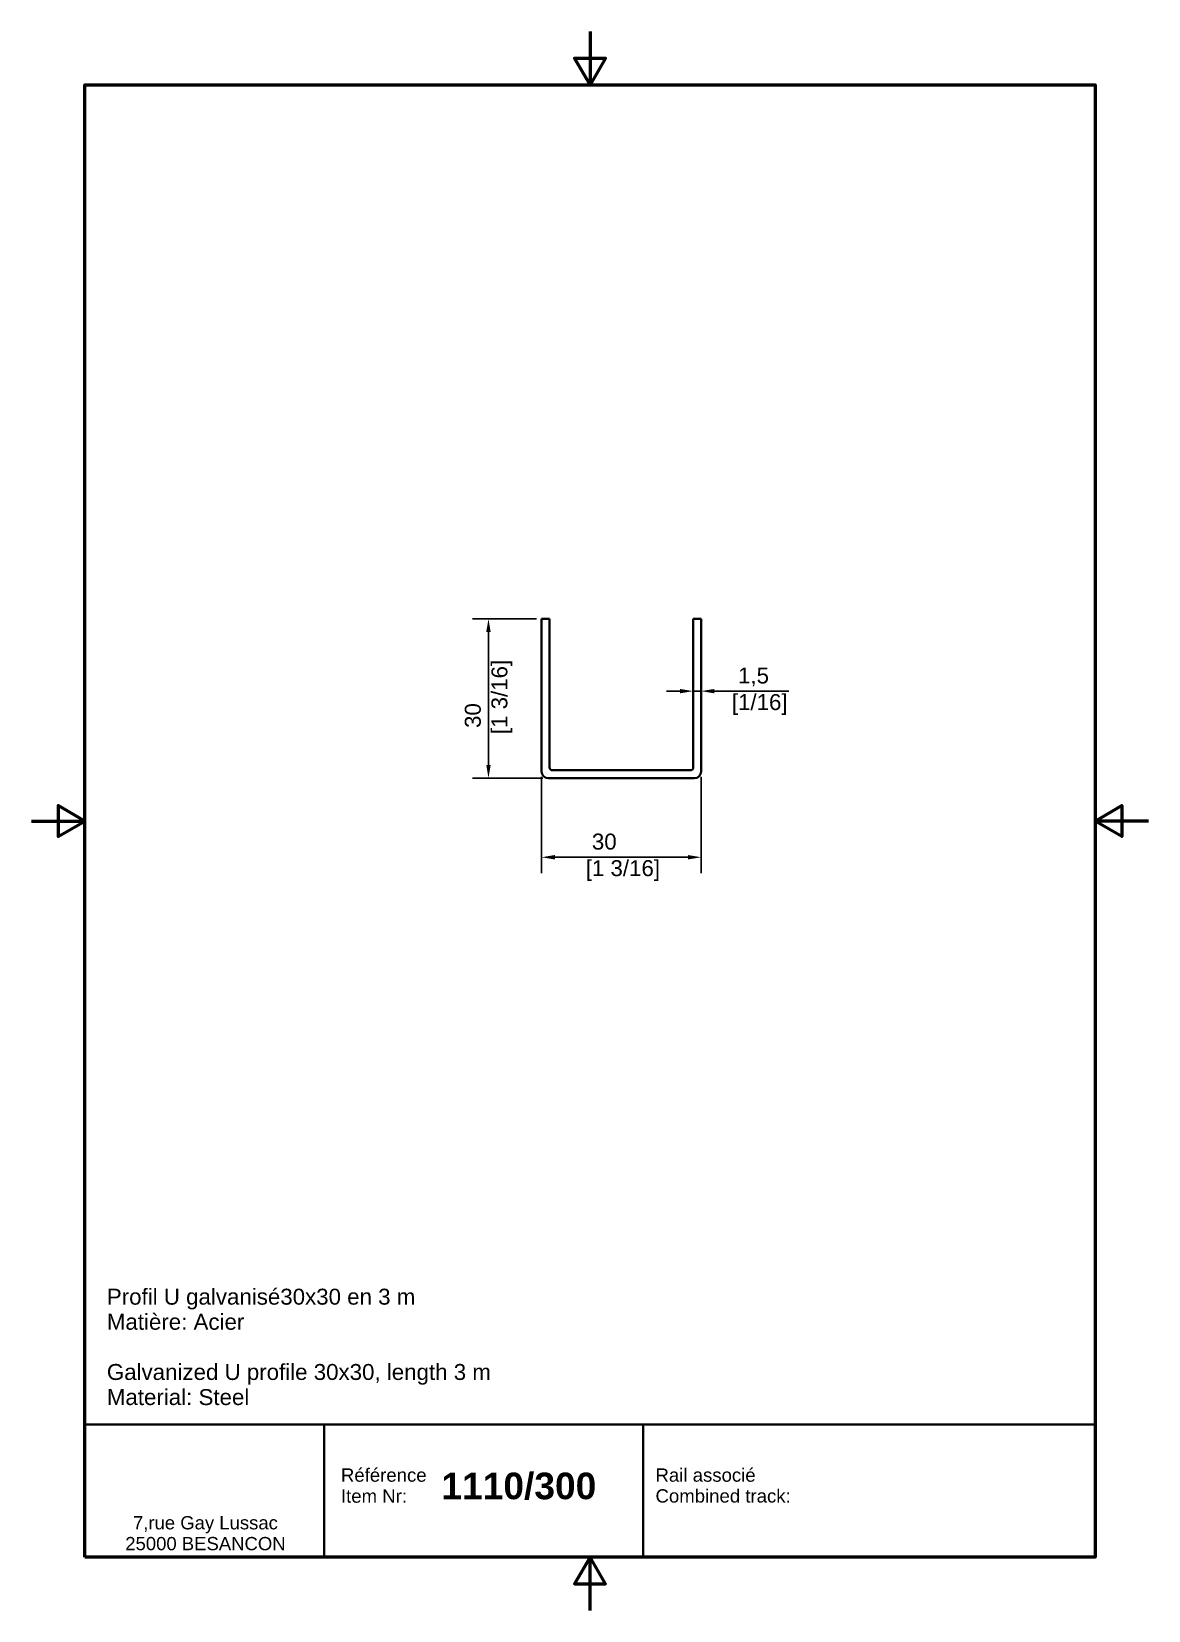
# Model space of a CAD drawing. Header units: millimetres. Extents: x 0 to 210, y 0 to 297.
import ezdxf
from ezdxf.enums import TextEntityAlignment as Align

# ---------------------------------------------------------------- set-up
doc = ezdxf.new("R2010")
doc.units = ezdxf.units.MM
for name, color, linetype, lineweight in [('Arêtes visibles(ISO)', 7, 'Continuous', 35), ('Cadre_0', 7, 'Continuous', 50), ('Cotes(ISO)', 7, 'Continuous', 18), ("Géométrie d'esquisse(ISO)", 7, 'Continuous', 35), ('Symboles(ISO)', 7, 'Continuous', 18)]:
    doc.layers.add(name, color=color, linetype=linetype, lineweight=lineweight)
doc.styles.add('Courant-ISO', font='arial.ttf')
doc.styles.add('MANTION', font='arial.ttf')
doc.styles.add('Style de texte49', font='')
doc.styles.get('Style de texte49').set_extended_font_data('Arial', bold=True)
doc.dimstyles.new('Plan commercial', dxfattribs={"dimtxt": 3, "dimasz": 2.5, "dimexe": 3, "dimexo": 1, "dimgap": 0.762, "dimtad": 1, "dimrnd": 1e-08, "dimtxsty": 'MANTION', "dimcen": 0.09, "dimdle": 10, "dimclrd": 7, "dimclre": 7, "dimclrt": 256, "dimazin": 2, "dimtfac": 0.5, "dimtmove": 0, "dimatfit": 3, "dimfxl": 0, "dimtolj": 1, "dimlwd": 25, "dimlwe": 25, "dimarcsym": 0})

# ---------------------------------------------------------------- blocks, each defined once
blk = doc.blocks.new('Cadres Cadre par défaut')
at = {"layer": 'Cadre_0', "flags": 128}
for points in [[(105, 297), (105, 287), (102.11, 292), (107.89, 292), (105, 287)], [(10, 10), (10, 287), (200, 287), (200, 10), (10, 10)], [(0, 148.5), (10, 148.5), (5, 151.39), (5, 145.61), (10, 148.5)], [(210, 148.5), (200, 148.5), (205, 151.39), (205, 145.61), (200, 148.5)], [(105, 0), (105, 10), (102.11, 5), (107.89, 5), (105, 10)]]:
    blk.add_lwpolyline(points, dxfattribs=at)
blk = doc.blocks.new('Cartouches ISO')
at = {"layer": "Géométrie d'esquisse(ISO)"}
for p, q in [((50.77, 207.61), (50.77, 182.61)), ((50.77, 207.61), (240.77, 207.61)), ((95.77, 207.61), (95.77, 182.61)), ((155.77, 207.61), (155.77, 182.61)), ((240.77, 182.61), (240.77, 207.61)), ((50.77, 182.61), (240.77, 182.61))]:
    blk.add_line(p, q, dxfattribs=at)
at = {"layer": 'Symboles(ISO)', "color": 7, "char_height": 2.5, "attachment_point": 4, "style": 'Courant-ISO'}
for s, insert, width in [('\\fArial|b0|i0;Référence', (98.94, 198.05), 16.1109), ('\\fArial|b0|i0;Rail associé', (158.09, 198.05), 18.8281), ('\\fArial|b0|i0;Item Nr:', (98.94, 194.1), 12.4162), ('\\fArial|b0|i0;Combined track:', (158.09, 194.13), 25.4249)]:
    blk.add_mtext(s, dxfattribs=dict(at, insert=insert, width=width))
at = {"layer": 'Symboles(ISO)', "color": 7, "insert": (73.46, 187.12), "char_height": 2.4892, "width": 44.8115, "attachment_point": 5, "line_spacing_factor": 0.944221, "style": 'Courant-ISO'}
blk.add_mtext('\\fArial|b0|i0;7,rue Gay Lussac\\P25000 BESANCON', dxfattribs=at)
at = {"layer": 'Symboles(ISO)', "color": 7, "style": 'Style de texte49'}
blk.add_attdef('Référence_?_001', (117.83, 193.53), '', height=5, dxfattribs=at)
blk.add_attdef('Rail_associé_?', text='', height=5, dxfattribs=at).set_placement((188.95, 196.09), align=Align.MIDDLE_LEFT)
blk = doc.blocks.new('*D4')
at = {"layer": 'Cotes(ISO)', "color": 7, "linetype": 'Continuous', "lineweight": 25, "transparency": 16777216}
for p, q in [((121.91, 172.93), (119.41, 172.93)), ((124.41, 172.93), (125.91, 172.93)), ((128.41, 172.93), (142.36, 172.93))]:
    blk.add_line(p, q, dxfattribs=at)
at = {"layer": 'Cotes(ISO)', "color": 7, "linetype": 'Continuous', "transparency": 16777216}
for points in [[(121.91, 173.34), (121.91, 172.51), (124.41, 172.93)], [(128.41, 173.34), (128.41, 172.51), (125.91, 172.93)]]:
    blk.add_solid(points, dxfattribs=at)
at = {"layer": 'Defpoints', "color": 0, "linetype": 'Continuous', "transparency": 16777216}
for p in [(125.91, 172.93), (124.41, 170.29), (125.91, 170.29)]:
    blk.add_point(p, dxfattribs=at)
at = {"layer": 'Cotes(ISO)', "color": 154, "linetype": 'Continuous', "lineweight": 25, "true_color": 0x004691, "transparency": 16777216, "insert": (131.67, 177.37), "char_height": 3, "attachment_point": 1, "style": 'MANTION'}
blk.add_mtext('\\A1; 1,5\\P[1/16]', dxfattribs=at)
blk = doc.blocks.new('*D5')
at = {"layer": 'Cotes(ISO)', "color": 7, "linetype": 'Continuous', "lineweight": 25, "transparency": 16777216}
for p, q in [((94.91, 186.55), (82.91, 186.55)), ((85.91, 184.05), (85.91, 159.05)), ((96.16, 156.55), (82.91, 156.55))]:
    blk.add_line(p, q, dxfattribs=at)
at = {"layer": 'Cotes(ISO)', "color": 7, "linetype": 'Continuous', "transparency": 16777216}
for points in [[(85.49, 184.05), (86.32, 184.05), (85.91, 186.55)], [(85.49, 159.05), (86.32, 159.05), (85.91, 156.55)]]:
    blk.add_solid(points, dxfattribs=at)
at = {"layer": 'Defpoints', "color": 0, "linetype": 'Continuous', "transparency": 16777216}
for p in [(95.91, 186.55), (85.91, 156.55), (97.16, 156.55)]:
    blk.add_point(p, dxfattribs=at)
at = {"layer": 'Cotes(ISO)', "color": 154, "linetype": 'Continuous', "lineweight": 25, "true_color": 0x004691, "transparency": 16777216, "insert": (81.46, 164.84), "char_height": 3, "attachment_point": 1, "rotation": 90, "style": 'MANTION'}
blk.add_mtext('\\A1; 30\\P[1 3/16]', dxfattribs=at)
blk = doc.blocks.new('*D6')
at = {"layer": 'Cotes(ISO)', "color": 7, "linetype": 'Continuous', "lineweight": 25, "transparency": 16777216}
for p, q in [((95.91, 156.8), (95.91, 138.68)), ((125.91, 156.8), (125.91, 138.68)), ((98.41, 141.68), (123.41, 141.68))]:
    blk.add_line(p, q, dxfattribs=at)
at = {"layer": 'Cotes(ISO)', "color": 7, "linetype": 'Continuous', "transparency": 16777216}
for points in [[(98.41, 142.1), (98.41, 141.26), (95.91, 141.68)], [(123.41, 142.1), (123.41, 141.26), (125.91, 141.68)]]:
    blk.add_solid(points, dxfattribs=at)
at = {"layer": 'Defpoints', "color": 0, "linetype": 'Continuous', "transparency": 16777216}
for p in [(95.91, 157.8), (125.91, 157.8), (125.91, 141.68)]:
    blk.add_point(p, dxfattribs=at)
at = {"layer": 'Cotes(ISO)', "color": 154, "linetype": 'Continuous', "lineweight": 25, "true_color": 0x004691, "transparency": 16777216, "insert": (104.19, 146.13), "char_height": 3, "attachment_point": 1, "style": 'MANTION'}
blk.add_mtext('\\A1; 30\\P[1 3/16]', dxfattribs=at)

msp = doc.modelspace()

# ---------------------------------------------------------------- linework, layer by layer
at = {"layer": 'Arêtes visibles(ISO)'}
for p, q in [((95.907, 157.803), (95.907, 186.553)), ((95.907, 186.553), (97.407, 186.553)), ((97.407, 186.553), (97.407, 158.553)), ((124.407, 158.553), (124.407, 186.553)), ((124.407, 186.553), (125.907, 186.553)), ((125.907, 186.553), (125.907, 157.803)), ((97.907, 158.053), (123.907, 158.053)), ((124.657, 156.553), (97.157, 156.553))]:
    msp.add_line(p, q, dxfattribs=at)
for centre, radius, start, end in [((97.157, 157.803), 1.25, 180, 270), ((97.907, 158.553), 0.5, 180, 270), ((123.907, 158.553), 0.5, 270, 0), ((124.657, 157.803), 1.25, 270, 0)]:
    msp.add_arc(centre, radius, start, end, dxfattribs=at)

# ---------------------------------------------------------------- block references
msp.add_blockref('Cadres Cadre par défaut', (0, 0))
msp.add_blockref('Cartouches ISO', (-40.772, -172.607)).add_auto_attribs({'Référence_?_001': '1110/300'})

# ---------------------------------------------------------------- texts
at = {"layer": 'Symboles(ISO)', "color": 7, "insert": (14.153, 60.519), "char_height": 3, "width": 72.20351, "attachment_point": 1, "line_spacing_factor": 0.944221, "style": 'Courant-ISO'}
msp.add_mtext('{Profil U galvanisé30x30 en 3 m\\PMatière: Acier\\P \\PGalvanized U profile 30x30, length 3 m\\PMaterial: Steel}', dxfattribs=at)

# ---------------------------------------------------------------- dimensions: what is measured, and where the dimension line sits
at = {"layer": 'Cotes(ISO)', "color": 7, "linetype": 'Continuous', "lineweight": 25}
dim = msp.add_linear_dim(base=(85.907, 156.553), p1=(95.907, 186.553), p2=(97.157, 156.553), angle=90, text=' <>\\X[1 3/16]', dimstyle='Plan commercial', override={"dimdec": 2, "dimpost": '\\X', "dimtp": 0, "dimtm": 0, "dimtdec": 2, "dimtofl": 0, "dimatfit": 1, "dimtvp": -0.25}, dxfattribs=at)
dim.commit()
dim.dimension.update_dxf_attribs({"geometry": '*D5', "text_midpoint": (85.907, 171.553), "dimtype": 160})
for base, p1, p2, text, override, picture, middle in [((125.907, 172.925), (124.407, 170.292), (125.907, 170.292), ' <>\\X[1/16]', {"dimdec": 2, "dimpost": '\\X', "dimse1": 1, "dimse2": 1, "dimtp": 0, "dimtm": 0, "dimtdec": 2, "dimtofl": 1, "dimatfit": 1, "dimtvp": -0.25}, '*D4', (136.633, 172.925)), ((125.907, 141.681), (95.907, 157.803), (125.907, 157.803), ' <>\\X[1 3/16]', {"dimdec": 2, "dimpost": '\\X', "dimtp": 0, "dimtm": 0, "dimtdec": 2, "dimtofl": 0, "dimatfit": 1, "dimtvp": -0.25}, '*D6', (110.907, 141.681))]:
    dim = msp.add_linear_dim(base=base, p1=p1, p2=p2, text=text, dimstyle='Plan commercial', override=override, dxfattribs=at)
    dim.commit()
    dim.dimension.update_dxf_attribs({"geometry": picture, "text_midpoint": middle, "dimtype": 160})

doc.saveas('drawing.dxf')
